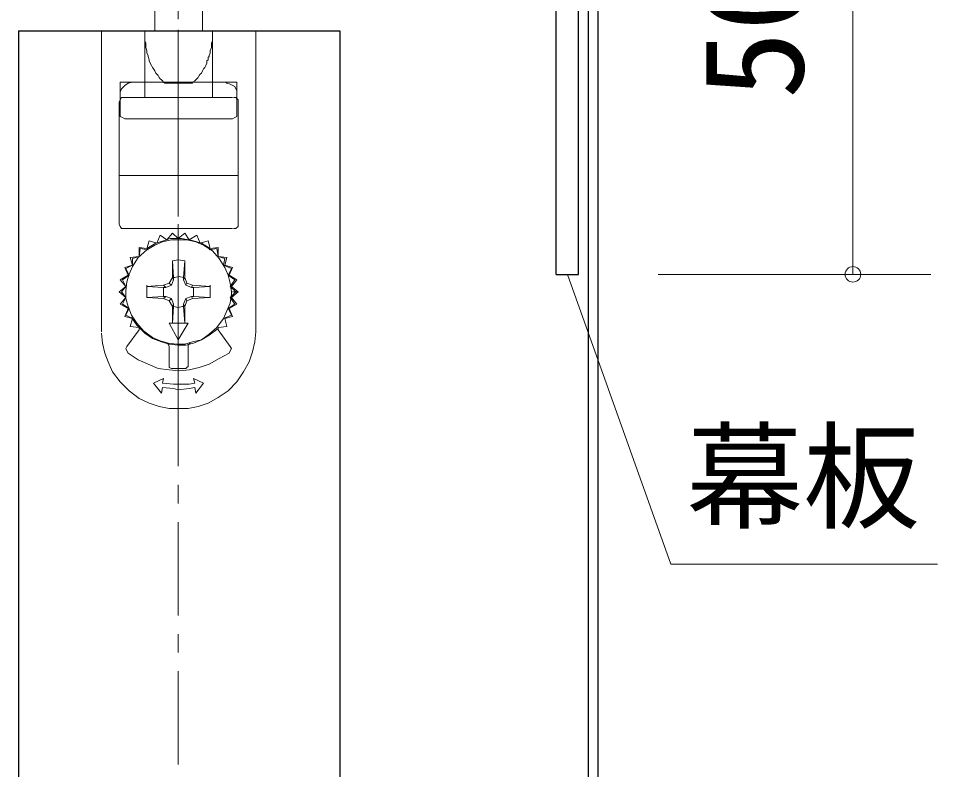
# Model space of a CAD drawing. Units: millimetres at full size; details may follow other scales. Extents: x -800 to 800, y -560 to 560.
# Drawn here: x -290.3 to -196, y 286.6 to 363.7 of the extents above; entities that cross this region are included whole.
import ezdxf
from ezdxf.enums import TextEntityAlignment as Align

# ---------------------------------------------------------------- set-up
doc = ezdxf.new("R2010")
doc.units = ezdxf.units.MM
doc.header["$LTSCALE"] = 4
doc.header["$PDMODE"] = 32
doc.header["$PDSIZE"] = 1.6
doc.linetypes.add('USER12', pattern=[3.826934, 2.391833, -0.478367, 0.478367, -0.478367])
doc.layers.add('2-0', color=7, linetype='Continuous', lineweight=18)
doc.styles.add('ＭＳ ゴシック', font='')
doc.styles.get('ＭＳ ゴシック').set_extended_font_data('MS Gothic')

msp = doc.modelspace()

# ---------------------------------------------------------------- linework, layer by layer
at = {"layer": '2-0', "lineweight": 25}
for p, q in [((-231.845, 408.931), (-231.845, 168.797)), ((-230.844, 408.931), (-230.844, 168.797)), ((-235.143, 337.43), (-235.143, 385.126)), ((-290.34, 362.424), (-257.34, 362.424)), ((-290.34, 362.424), (-290.34, 168.797)), ((-257.34, 362.424), (-257.34, 168.797)), ((-235.143, 337.43), (-232.847, 337.43))]:
    msp.add_line(p, q, dxfattribs=at)
at = {"layer": '2-0', "color": 4, "linetype": 'USER12', "lineweight": 9}
msp.add_line((-273.953, 403.823), (-273.953, 168.797), dxfattribs=at)
at = {"layer": '2-0', "color": 4, "lineweight": 9}
for p, q in [((-204.675, 337.43), (-204.675, 387.424)), ((-233.957, 337.426), (-223.368, 307.654)), ((-196.675, 337.43), (-224.675, 337.43)), ((-223.368, 307.654), (-195.982, 307.654))]:
    msp.add_line(p, q, dxfattribs=at)
at = {"layer": '2-0'}
for p, q in [((-276.347, 371.206), (-276.347, 362.424)), ((-271.443, 362.424), (-271.443, 371.206)), ((-281.822, 362.424), (-281.822, 331.517)), ((-277.374, 362.424), (-281.822, 362.424)), ((-279.655, 362.424), (-278.97, 362.424)), ((-278.058, 362.424), (-269.846, 362.424)), ((-277.374, 362.424), (-277.374, 361.398)), ((-277.374, 355.582), (-277.374, 362.424)), ((-270.417, 362.424), (-277.374, 362.424)), ((-273.953, 362.538), (-273.953, 354.099)), ((-270.417, 362.424), (-270.417, 361.398)), ((-270.417, 362.424), (-270.417, 355.582)), ((-270.417, 362.424), (-265.969, 362.424)), ((-268.934, 362.424), (-268.136, 362.424)), ((-267.224, 362.424), (-266.539, 362.424)), ((-265.969, 362.424), (-265.969, 331.517)), ((-277.374, 361.398), (-277.259, 361.17)), ((-270.417, 361.398), (-270.531, 361.17)), ((-277.259, 361.17), (-277.259, 360.713)), ((-277.259, 360.713), (-277.146, 360.371)), ((-270.531, 360.713), (-270.645, 360.371)), ((-270.531, 361.17), (-270.531, 360.713)), ((-277.146, 360.371), (-277.146, 360.143)), ((-277.146, 360.143), (-277.032, 359.915)), ((-277.032, 359.915), (-277.032, 359.801)), ((-277.032, 359.801), (-276.918, 359.459)), ((-270.759, 359.801), (-270.873, 359.687)), ((-270.873, 359.687), (-270.873, 359.459)), ((-270.645, 360.143), (-270.759, 359.915)), ((-270.759, 359.915), (-270.759, 359.801)), ((-270.645, 360.371), (-270.645, 360.143)), ((-276.918, 359.459), (-276.918, 359.345)), ((-276.918, 359.345), (-276.804, 359.117)), ((-276.804, 359.117), (-276.689, 358.889)), ((-276.689, 358.889), (-276.575, 358.661)), ((-276.575, 358.661), (-276.461, 358.547)), ((-273.953, 353.529), (-273.953, 359.117)), ((-271.216, 358.661), (-271.329, 358.547)), ((-271.102, 358.889), (-271.216, 358.661)), ((-270.987, 359.117), (-271.102, 358.889)), ((-270.873, 359.459), (-270.987, 359.345)), ((-270.987, 359.345), (-270.987, 359.117)), ((-276.461, 358.547), (-276.347, 358.318)), ((-276.347, 358.318), (-276.233, 358.09)), ((-276.233, 358.09), (-276.119, 357.976)), ((-276.119, 357.976), (-276.006, 357.862)), ((-276.006, 357.862), (-275.891, 357.634)), ((-275.891, 357.634), (-275.777, 357.52)), ((-271.899, 357.634), (-272.014, 357.52)), ((-271.785, 357.862), (-271.899, 357.634)), ((-271.671, 357.976), (-271.785, 357.862)), ((-271.557, 358.09), (-271.671, 357.976)), ((-271.443, 358.318), (-271.557, 358.09)), ((-271.329, 358.547), (-271.443, 358.318)), ((-279.883, 357.178), (-278.628, 357.178)), ((-279.883, 355.924), (-279.883, 357.178)), ((-279.427, 356.836), (-279.769, 356.494)), ((-279.084, 357.064), (-279.427, 356.836)), ((-278.628, 357.178), (-279.084, 357.064)), ((-278.628, 357.178), (-269.163, 357.178)), ((-275.777, 357.52), (-275.663, 357.406)), ((-275.663, 357.406), (-275.549, 357.292)), ((-275.549, 357.292), (-275.435, 357.178)), ((-275.435, 357.178), (-275.321, 357.064)), ((-275.321, 357.064), (-275.207, 357.064)), ((-272.584, 357.064), (-275.207, 357.064)), ((-272.47, 357.064), (-272.584, 357.064)), ((-272.241, 357.292), (-272.47, 357.178)), ((-272.47, 357.178), (-272.47, 357.064)), ((-272.128, 357.406), (-272.241, 357.292)), ((-272.014, 357.52), (-272.128, 357.406)), ((-267.908, 357.178), (-269.163, 357.178)), ((-268.934, 357.064), (-269.048, 357.178)), ((-268.592, 356.95), (-268.934, 357.064)), ((-268.136, 356.722), (-268.592, 356.95)), ((-267.908, 356.266), (-268.136, 356.722)), ((-267.908, 357.178), (-267.908, 355.924)), ((-279.769, 356.494), (-279.883, 356.152)), ((-279.883, 356.152), (-279.883, 355.924)), ((-279.883, 355.924), (-279.883, 353.871)), ((-267.908, 355.924), (-267.908, 356.266)), ((-267.908, 353.871), (-267.908, 355.924)), ((-279.883, 355.353), (-279.997, 355.125)), ((-279.997, 355.125), (-279.997, 342.58)), ((-279.769, 355.582), (-279.883, 355.353)), ((-279.541, 355.582), (-279.769, 355.582)), ((-278.514, 355.582), (-279.541, 355.582)), ((-278.4, 355.582), (-278.514, 355.582)), ((-277.374, 355.582), (-278.4, 355.582)), ((-277.374, 355.582), (-270.417, 355.582)), ((-269.39, 355.582), (-270.417, 355.582)), ((-269.39, 355.582), (-269.277, 355.582)), ((-268.364, 355.582), (-269.277, 355.582)), ((-268.022, 355.582), (-268.25, 355.582)), ((-267.794, 355.353), (-268.022, 355.582)), ((-267.794, 355.125), (-267.794, 355.353)), ((-267.794, 342.58), (-267.794, 355.125)), ((-279.883, 353.871), (-279.883, 353.643)), ((-267.908, 353.643), (-267.908, 353.871)), ((-279.883, 353.643), (-279.655, 353.529)), ((-279.655, 353.529), (-279.427, 353.415)), ((-268.364, 353.415), (-279.427, 353.415)), ((-273.953, 353.301), (-273.953, 352.616)), ((-273.953, 352.616), (-273.953, 352.958)), ((-268.364, 353.415), (-268.136, 353.529)), ((-268.136, 353.529), (-267.908, 353.643)), ((-273.953, 346.571), (-273.953, 352.046)), ((-273.953, 351.818), (-273.953, 343.378)), ((-278.514, 347.598), (-279.997, 347.598)), ((-278.514, 347.598), (-269.277, 347.598)), ((-269.277, 347.598), (-267.794, 347.598)), ((-279.997, 342.58), (-279.883, 342.352)), ((-273.953, 333.57), (-273.953, 342.58)), ((-273.953, 342.58), (-273.953, 341.895)), ((-267.794, 342.352), (-267.794, 342.58)), ((-279.883, 342.352), (-279.769, 342.123)), ((-279.769, 342.123), (-279.541, 342.123)), ((-278.97, 342.123), (-279.541, 342.123)), ((-278.97, 342.123), (-268.478, 342.123)), ((-274.522, 341.667), (-275.093, 340.983)), ((-273.953, 341.097), (-274.522, 341.667)), ((-273.953, 342.352), (-273.953, 334.938)), ((-273.268, 341.667), (-273.953, 341.097)), ((-272.812, 340.983), (-273.268, 341.667)), ((-268.478, 342.123), (-268.364, 342.123)), ((-268.25, 342.123), (-268.022, 342.123)), ((-268.022, 342.123), (-267.794, 342.352)), ((-276.918, 340.869), (-277.146, 340.071)), ((-276.233, 340.641), (-277.146, 340.071)), ((-276.119, 340.641), (-276.918, 340.869)), ((-275.549, 340.755), (-276.347, 340.413)), ((-275.435, 340.869), (-276.233, 340.641)), ((-275.777, 341.439), (-276.119, 340.641)), ((-275.093, 340.983), (-275.777, 341.439)), ((-274.637, 340.983), (-275.549, 340.755)), ((-274.751, 341.097), (-275.435, 340.869)), ((-273.953, 341.097), (-274.751, 341.097)), ((-273.04, 340.983), (-274.637, 340.983)), ((-273.61, 340.983), (-274.18, 340.983)), ((-273.61, 341.097), (-273.953, 341.097)), ((-273.953, 341.097), (-273.953, 332.658)), ((-272.812, 340.983), (-273.61, 341.097)), ((-272.128, 340.755), (-273.04, 340.983)), ((-272.812, 340.983), (-272.014, 341.439)), ((-272.356, 340.869), (-272.812, 340.983)), ((-271.557, 340.641), (-272.356, 340.869)), ((-271.329, 340.413), (-272.128, 340.755)), ((-272.014, 341.439), (-271.671, 340.641)), ((-271.671, 340.641), (-270.873, 340.869)), ((-270.645, 340.071), (-271.557, 340.641)), ((-270.873, 340.869), (-270.645, 340.071)), ((-277.146, 339.957), (-278.058, 339.158)), ((-277.944, 340.185), (-277.944, 339.272)), ((-277.146, 340.071), (-277.944, 340.185)), ((-277.83, 340.071), (-277.944, 339.272)), ((-277.032, 339.957), (-277.83, 340.071)), ((-276.347, 340.413), (-277.146, 339.957)), ((-270.417, 339.843), (-271.329, 340.413)), ((-269.961, 340.071), (-270.759, 339.957)), ((-270.645, 340.071), (-269.846, 340.185)), ((-269.732, 339.044), (-270.417, 339.843)), ((-269.846, 339.272), (-269.961, 340.071)), ((-269.846, 340.185), (-269.846, 339.272)), ((-277.944, 339.272), (-278.857, 339.158)), ((-278.857, 339.158), (-278.628, 338.36)), ((-277.944, 339.272), (-278.628, 339.044)), ((-278.058, 339.158), (-278.628, 338.246)), ((-278.628, 339.044), (-278.628, 338.36)), ((-273.953, 338.93), (-274.522, 338.816)), ((-274.522, 338.816), (-274.522, 337.105)), ((-274.408, 337.105), (-274.522, 338.816)), ((-273.268, 338.816), (-273.953, 338.93)), ((-273.382, 337.105), (-273.268, 338.816)), ((-273.268, 338.816), (-273.268, 337.105)), ((-269.846, 339.272), (-268.934, 339.158)), ((-269.163, 339.044), (-269.846, 339.272)), ((-269.163, 338.132), (-269.732, 339.044)), ((-269.277, 338.36), (-269.163, 339.044)), ((-268.934, 339.158), (-269.163, 338.36)), ((-278.628, 338.36), (-279.427, 338.132)), ((-279.427, 338.132), (-279.084, 337.334)), ((-278.628, 338.36), (-279.312, 338.018)), ((-279.312, 338.018), (-278.97, 337.334)), ((-278.628, 338.246), (-278.97, 337.448)), ((-269.277, 338.36), (-268.478, 338.018)), ((-269.163, 338.36), (-268.364, 338.132)), ((-268.82, 337.334), (-269.163, 338.132)), ((-268.478, 338.018), (-268.82, 337.334)), ((-268.364, 338.132), (-268.706, 337.334)), ((-279.084, 337.334), (-279.883, 336.877)), ((-279.883, 336.877), (-279.312, 336.193)), ((-278.97, 337.334), (-279.655, 336.877)), ((-279.655, 336.877), (-279.312, 336.193)), ((-278.97, 337.448), (-279.198, 336.649)), ((-274.522, 337.105), (-274.865, 336.535)), ((-274.408, 336.877), (-274.637, 336.307)), ((-274.408, 336.877), (-274.522, 337.105)), ((-274.294, 337.105), (-274.408, 337.105)), ((-274.408, 337.105), (-274.408, 336.877)), ((-273.838, 337.22), (-274.294, 337.105)), ((-273.382, 337.105), (-273.838, 337.22)), ((-273.382, 336.877), (-273.382, 337.105)), ((-273.382, 336.877), (-273.268, 337.105)), ((-273.154, 336.307), (-273.382, 336.877)), ((-273.268, 337.105), (-273.04, 336.535)), ((-268.592, 336.535), (-268.82, 337.334)), ((-268.82, 337.334), (-268.136, 336.877)), ((-268.706, 337.334), (-267.908, 336.877)), ((-268.136, 336.877), (-268.592, 336.193)), ((-267.908, 336.877), (-268.478, 336.193)), ((-279.312, 336.193), (-279.997, 335.623)), ((-279.312, 336.193), (-279.769, 335.623)), ((-279.198, 336.649), (-279.312, 335.737)), ((-277.146, 336.307), (-277.146, 335.623)), ((-277.146, 336.193), (-275.435, 336.307)), ((-275.435, 336.079), (-277.146, 336.193)), ((-275.435, 336.307), (-274.865, 336.535)), ((-275.207, 336.079), (-275.435, 336.307)), ((-275.435, 336.079), (-275.435, 335.167)), ((-275.207, 336.079), (-275.435, 336.079)), ((-274.637, 336.307), (-275.207, 336.079)), ((-274.865, 336.535), (-274.637, 336.307)), ((-273.04, 336.535), (-273.154, 336.307)), ((-272.584, 336.079), (-273.154, 336.307)), ((-272.47, 336.307), (-273.04, 336.535)), ((-272.584, 336.079), (-272.47, 336.307)), ((-272.356, 336.079), (-272.584, 336.079)), ((-270.645, 336.193), (-272.47, 336.307)), ((-272.356, 336.079), (-270.645, 336.193)), ((-272.356, 335.167), (-272.356, 336.079)), ((-270.645, 335.623), (-270.645, 336.307)), ((-268.478, 335.623), (-268.592, 336.535)), ((-268.592, 336.193), (-268.022, 335.623)), ((-268.478, 336.193), (-267.794, 335.623)), ((-279.312, 335.053), (-279.997, 335.623)), ((-279.312, 335.053), (-279.883, 334.368)), ((-279.769, 335.623), (-279.312, 335.053)), ((-279.312, 335.053), (-279.655, 334.368)), ((-279.312, 335.737), (-279.312, 334.938)), ((-277.146, 335.623), (-277.146, 335.053)), ((-275.435, 335.167), (-277.146, 335.053)), ((-277.146, 335.053), (-275.435, 334.938)), ((-275.207, 335.167), (-275.435, 335.167)), ((-275.207, 335.167), (-275.435, 334.938)), ((-274.637, 334.938), (-275.207, 335.167)), ((-273.154, 334.938), (-272.584, 335.167)), ((-272.584, 335.167), (-272.356, 335.167)), ((-272.584, 335.167), (-272.47, 334.938)), ((-270.645, 335.053), (-272.47, 334.938)), ((-272.356, 335.167), (-270.645, 335.053)), ((-270.645, 335.053), (-270.645, 335.623)), ((-268.022, 335.623), (-268.592, 335.053)), ((-268.592, 334.482), (-268.478, 335.395)), ((-268.592, 335.053), (-268.136, 334.368)), ((-268.478, 335.395), (-268.478, 335.623)), ((-268.478, 335.053), (-267.794, 335.623)), ((-267.908, 334.368), (-268.478, 335.053)), ((-268.364, 335.623), (-267.794, 335.623)), ((-279.883, 334.368), (-279.084, 333.912)), ((-279.655, 334.368), (-278.97, 333.912)), ((-279.312, 334.938), (-279.084, 334.14)), ((-279.084, 334.14), (-278.742, 333.228)), ((-275.435, 334.938), (-274.865, 334.71)), ((-274.865, 334.71), (-274.637, 334.938)), ((-274.522, 334.14), (-274.865, 334.71)), ((-274.637, 334.938), (-274.408, 334.368)), ((-274.408, 334.368), (-274.522, 334.14)), ((-274.408, 334.14), (-274.522, 332.43)), ((-274.522, 332.43), (-274.522, 334.14)), ((-274.408, 334.368), (-274.408, 334.14)), ((-274.408, 334.14), (-273.953, 334.026)), ((-273.953, 334.254), (-273.953, 333.684)), ((-273.953, 334.026), (-273.496, 334.14)), ((-273.496, 334.14), (-273.382, 334.14)), ((-273.382, 334.368), (-273.154, 334.938)), ((-273.382, 334.14), (-273.382, 334.368)), ((-273.382, 334.368), (-273.268, 334.14)), ((-273.382, 334.14), (-273.268, 332.43)), ((-273.268, 334.14), (-273.04, 334.71)), ((-273.268, 334.14), (-273.268, 332.43)), ((-273.04, 334.71), (-273.154, 334.938)), ((-272.47, 334.938), (-273.04, 334.71)), ((-268.934, 333.684), (-268.592, 334.482)), ((-268.136, 334.368), (-268.82, 333.912)), ((-268.706, 333.912), (-267.908, 334.368)), ((-279.084, 333.912), (-279.427, 333.114)), ((-279.427, 333.114), (-278.628, 332.886)), ((-278.97, 333.912), (-279.312, 333.228)), ((-279.312, 333.228), (-278.628, 332.886)), ((-278.742, 333.228), (-278.172, 332.43)), ((-269.277, 332.886), (-268.934, 333.684)), ((-268.478, 333.228), (-269.277, 332.886)), ((-269.163, 332.886), (-268.364, 333.114)), ((-268.478, 333.228), (-268.82, 333.912)), ((-268.364, 333.114), (-268.706, 333.912)), ((-278.628, 332.886), (-278.857, 332.087)), ((-278.742, 333), (-278.172, 332.202)), ((-278.172, 332.43), (-277.488, 331.631)), ((-278.172, 332.202), (-277.374, 331.403)), ((-274.522, 332.43), (-274.865, 332.43)), ((-273.953, 330.719), (-274.865, 332.43)), ((-274.522, 332.43), (-273.268, 332.43)), ((-273.953, 333), (-273.953, 325.587)), ((-273.953, 331.973), (-273.953, 332.658)), ((-273.953, 330.719), (-272.926, 332.43)), ((-273.268, 332.43), (-272.926, 332.43)), ((-269.961, 331.973), (-269.277, 332.886)), ((-268.934, 332.087), (-269.163, 332.886)), ((-281.822, 331.403), (-281.708, 330.377)), ((-277.944, 331.745), (-279.198, 330.035)), ((-278.857, 332.087), (-277.944, 331.973)), ((-277.944, 331.973), (-277.944, 331.745)), ((-277.488, 331.631), (-276.575, 330.947)), ((-277.374, 331.403), (-276.575, 330.833)), ((-273.953, 331.859), (-273.953, 331.175)), ((-271.557, 330.719), (-270.759, 331.289)), ((-270.759, 331.289), (-269.961, 331.973)), ((-270.759, 331.175), (-269.846, 331.859)), ((-269.846, 331.973), (-268.934, 332.087)), ((-269.846, 331.859), (-269.846, 331.973)), ((-269.846, 331.745), (-269.846, 331.973)), ((-269.846, 331.745), (-268.592, 330.035)), ((-266.083, 330.491), (-265.969, 331.517)), ((-281.708, 330.377), (-281.48, 329.35)), ((-276.575, 330.947), (-275.777, 330.605)), ((-276.575, 330.833), (-275.663, 330.491)), ((-275.777, 330.605), (-274.979, 330.377)), ((-275.663, 330.491), (-274.865, 330.263)), ((-274.979, 330.263), (-275.093, 330.377)), ((-274.979, 330.377), (-274.067, 330.263)), ((-274.865, 330.035), (-274.979, 330.263)), ((-274.865, 330.263), (-273.953, 330.149)), ((-274.067, 330.263), (-273.268, 330.263)), ((-273.953, 322.052), (-273.953, 331.061)), ((-273.268, 330.263), (-272.47, 330.491)), ((-273.154, 330.149), (-272.356, 330.377)), ((-272.812, 330.263), (-272.926, 330.149)), ((-272.698, 330.377), (-272.812, 330.263)), ((-272.47, 330.491), (-271.557, 330.719)), ((-272.356, 330.377), (-271.557, 330.719)), ((-271.557, 330.719), (-270.759, 331.175)), ((-266.311, 329.464), (-266.083, 330.491)), ((-281.48, 329.35), (-281.137, 328.438)), ((-279.198, 330.035), (-279.312, 329.807)), ((-279.312, 329.807), (-279.198, 329.578)), ((-279.198, 329.578), (-279.084, 329.35)), ((-279.084, 329.35), (-278.058, 328.666)), ((-274.865, 330.035), (-274.865, 328.096)), ((-273.953, 330.149), (-273.154, 330.149)), ((-272.926, 330.149), (-272.926, 330.035)), ((-272.926, 328.096), (-272.926, 330.035)), ((-269.732, 328.78), (-268.706, 329.35)), ((-268.706, 329.35), (-268.592, 329.578)), ((-268.478, 329.807), (-268.592, 330.035)), ((-268.592, 329.578), (-268.478, 329.807)), ((-266.654, 328.438), (-266.311, 329.464)), ((-281.137, 328.438), (-280.681, 327.412)), ((-278.058, 328.666), (-277.032, 328.21)), ((-270.759, 328.21), (-269.732, 328.78)), ((-267.224, 327.412), (-266.654, 328.438)), ((-277.032, 328.21), (-276.006, 327.754)), ((-276.006, 327.754), (-274.865, 327.64)), ((-274.865, 328.096), (-274.865, 327.868)), ((-274.865, 327.868), (-274.637, 327.754)), ((-274.865, 327.64), (-273.838, 327.526)), ((-274.637, 327.754), (-273.154, 327.754)), ((-273.838, 327.526), (-272.812, 327.64)), ((-273.154, 327.754), (-273.04, 327.868)), ((-273.04, 327.868), (-272.926, 327.982)), ((-272.926, 327.982), (-272.926, 328.096)), ((-272.812, 327.64), (-271.785, 327.868)), ((-271.785, 327.868), (-270.759, 328.21)), ((-280.681, 327.412), (-279.883, 326.385)), ((-276.461, 326.271), (-275.435, 326.727)), ((-275.435, 326.727), (-275.549, 326.271)), ((-272.356, 326.727), (-272.241, 326.271)), ((-271.329, 326.271), (-272.356, 326.727)), ((-267.908, 326.385), (-267.224, 327.412)), ((-279.883, 326.385), (-278.97, 325.473)), ((-275.663, 325.245), (-276.461, 326.271)), ((-275.549, 325.815), (-275.663, 325.245)), ((-275.549, 326.271), (-274.408, 326.157)), ((-275.549, 325.815), (-274.408, 325.701)), ((-274.408, 326.157), (-273.953, 326.157)), ((-274.408, 325.701), (-273.953, 325.587)), ((-273.953, 326.157), (-272.812, 326.157)), ((-273.953, 325.587), (-272.812, 325.701)), ((-272.812, 326.157), (-272.241, 326.271)), ((-272.812, 325.701), (-272.241, 325.815)), ((-272.241, 325.815), (-272.128, 325.245)), ((-272.128, 325.245), (-271.329, 326.271)), ((-268.82, 325.473), (-267.908, 326.385)), ((-278.97, 325.473), (-277.944, 324.675)), ((-277.944, 324.675), (-276.918, 324.218)), ((-270.873, 324.218), (-269.846, 324.789)), ((-269.846, 324.789), (-268.82, 325.473)), ((-276.918, 324.218), (-275.891, 323.876)), ((-275.891, 323.876), (-274.865, 323.648)), ((-274.865, 323.648), (-273.953, 323.648)), ((-273.953, 323.648), (-272.926, 323.648)), ((-272.926, 323.648), (-271.899, 323.876)), ((-271.899, 323.876), (-270.873, 324.218))]:
    msp.add_line(p, q, dxfattribs=at)
at = {"layer": '2-0', "lineweight": 25}
msp.add_lwpolyline([(-232.846, 337.43), (-232.846, 387.424), (-242.343, 387.424)], dxfattribs=at)
at = {"layer": '2-0', "color": 4}
msp.add_point((-204.675, 337.43), dxfattribs=at)

# ---------------------------------------------------------------- texts
at = {"layer": '2-0', "style": 'ＭＳ ゴシック'}
msp.add_text('50', height=10.26, rotation=90, dxfattribs=at).set_placement((-206.675, 355.427), align=Align.BOTTOM_LEFT)
msp.add_text('幕板', height=8.798, dxfattribs=at).set_placement((-221.779, 309.62), align=Align.BOTTOM_LEFT)

doc.saveas('drawing.dxf')
